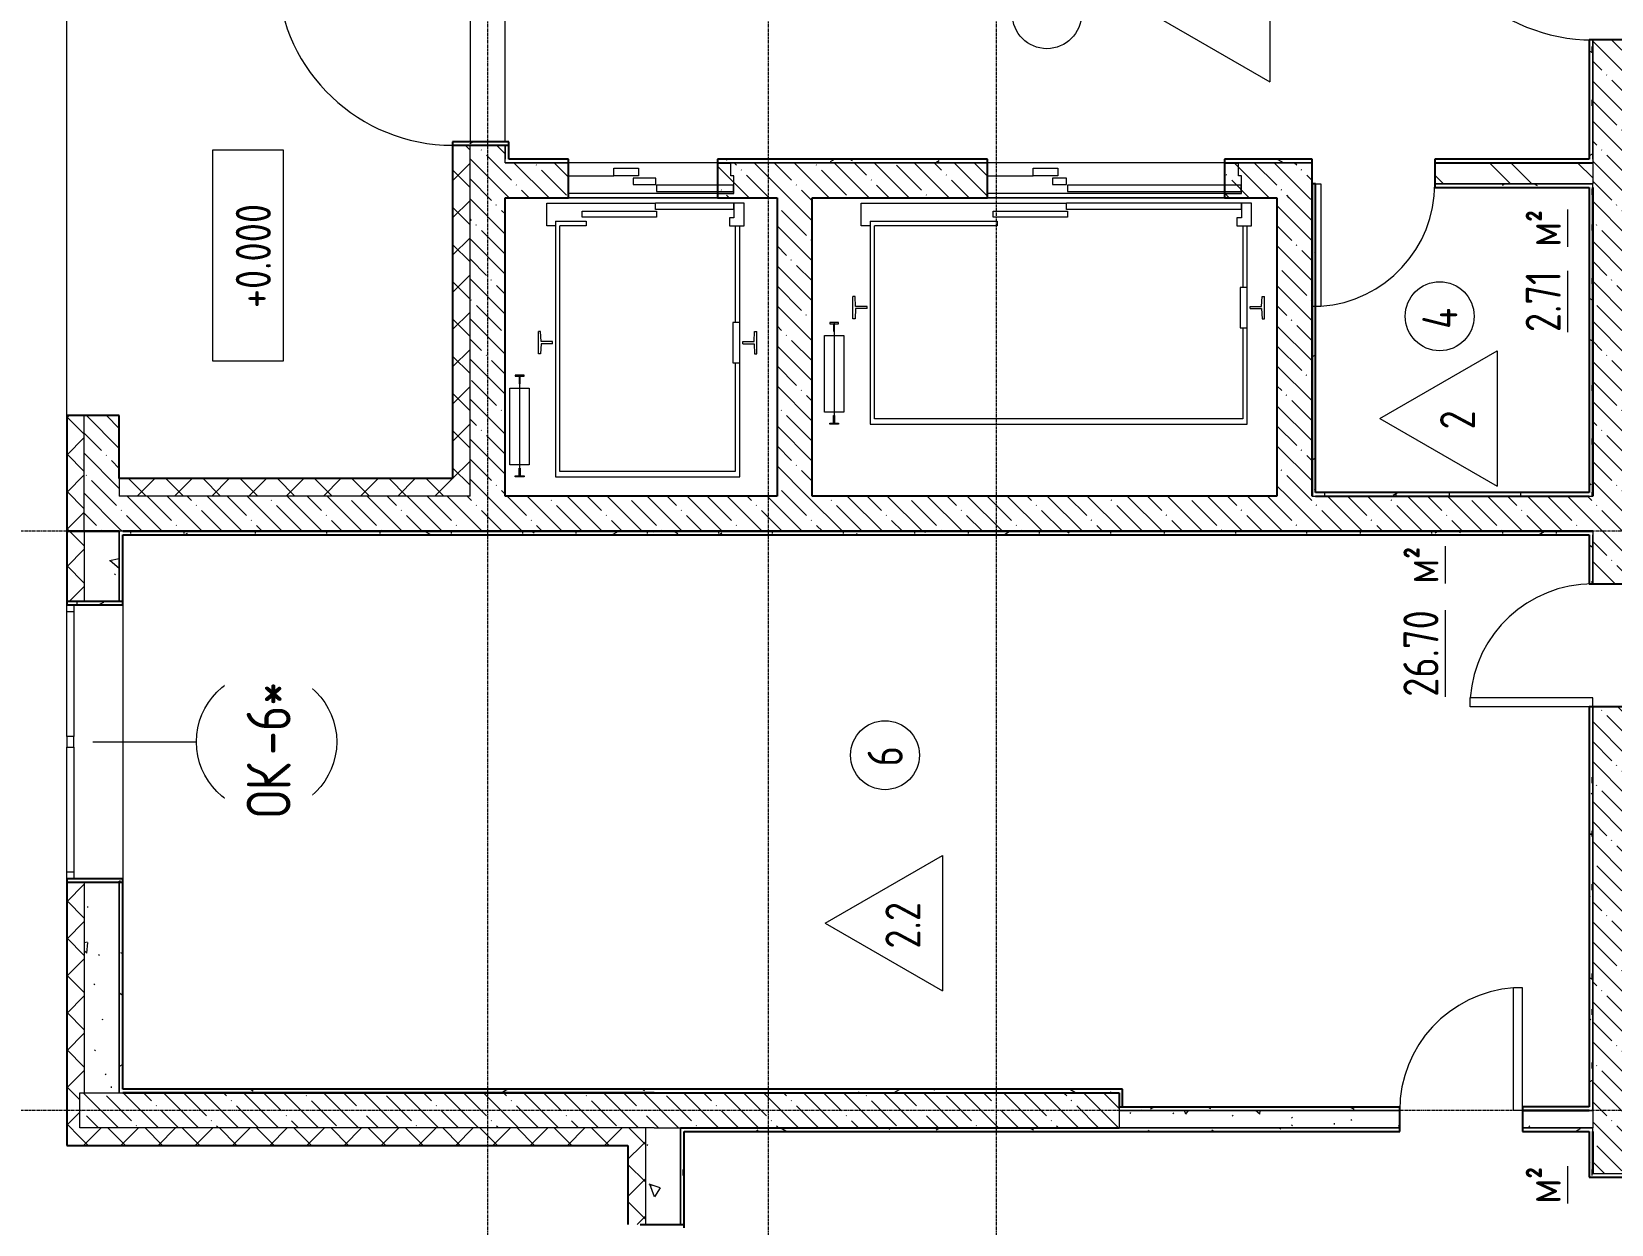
# Model space of a CAD drawing. Header units: millimetres. Extents: x -11854 to 4360091, y -19344 to 4989148.
# Drawn here: x 4962 to 13969, y 46912 to 53710 of the extents above; entities that cross this region are included whole.
import ezdxf

# ---------------------------------------------------------------- set-up
doc = ezdxf.new("R2010")
doc.units = ezdxf.units.MM
doc.linetypes.add('Линия сетки', pattern=[22.225, 12.7, -3.175, 3.175, -3.175])
for name, color, linetype, lineweight in [('A-AREA-IDEN', 254, 'Continuous', 9), ('A-DOOR', 254, 'Continuous', 9), ('A-FLOR', 254, 'Continuous', 9), ('A-GLAZ', 254, 'Continuous', 9), ('A-GLAZ-IDEN', 254, 'Continuous', 9), ('A-WALL', 254, 'Continuous', 9), ('G-ANNO-DIMS', 254, 'Continuous', 9), ('Q-SPCQ', 254, 'Continuous', 9), ('S-GRID', 254, 'Continuous', 9)]:
    doc.layers.add(name, color=color, linetype=linetype, lineweight=lineweight)
doc.styles.add('ISOCPEUR', font='isocpeur.ttf', dxfattribs={"width": 0.8, "height": 200})
doc.styles.add('ISOCPEUR_1', font='isocpeur.ttf', dxfattribs={"width": 0.8, "height": 250})
doc.styles.add('ISOCPEUR_B', font='', dxfattribs={"width": 0.8, "height": 200})
doc.styles.add('ISOCPEUR_B_1', font='', dxfattribs={"width": 0.8, "height": 200})
doc.styles.get('ISOCPEUR_B').set_extended_font_data('ISOCPEUR', bold=True)
doc.styles.get('ISOCPEUR_B_1').set_extended_font_data('ISOCPEUR', bold=True)
pattern_1 = [(135, (23408.74, 513535.32), (-114.04925, -114.04925), []), (135, (23408.74, 513649.37), (-114.04925, -114.04925), [201.612, -40.322, 3.353, -36.97])]
pattern_2 = [(140, (23408.74, 513535.3), (63.7558, 728.7365), [76.2, -838.2]), (85, (23408.74, 513535.3), (-764.2276, -140.9716), [60.96, -670.56]), (190.451, (23414.05, 513596.05), (-700.4668, 587.77), [64.76, -712.36]), (136.184, (23205.5, 513535.3), (168.171, 1084.3162), [114.3, -1257.3]), (186.636, (23219.6, 513625.7), (-989.7098, 949.61), [97.14, -1068.54]), (81.184, (23205.5, 513535.3), (-989.7012, 949.6206), [91.44, -1005.84]), (111, (23256.34, 513636.9), (409.0606, 606.4579), [76.2, -838.2]), (56, (23256.34, 513636.9), (-736.7529, 247.2083), [60.96, -670.56]), (161.451, (23290.4, 513687.46), (-327.6855, 853.6683), [64.76, -712.36]), (127.5, (23408.74, 513535.32), (-338.22012, 12.3547), [6.706, -655.726, 6.706, -674.014, -673.1]), (127.5, (23408.74, 513535.32), (-338.22012, 12.3547), [-1343.152, 6.706, -666.394]), (97.5, (23408.74, 513535.32), (-400.72213, 267.27887), [6.706, -381.406, 6.706, -640.486, -256.54]), (97.5, (23408.74, 513535.32), (-400.72213, 267.27887), [-1035.304, 6.706, -249.834]), (57.5, (23408.74, 513308.76), (22.91534, 542.36333), [6.706, -247.294, 6.706, -1837.334]), (57.5, (23408.74, 513308.76), (22.91534, 542.36333), [-260.706, -785.774, 6.706, -1044.854]), (47.5, (23408.74, 513207.16), (-101.7071, 592.51696), [6.706, -323.494, 6.706, -1266.342]), (47.5, (23408.74, 513207.16), (-101.7071, 592.51696), [-336.906, -519.582, 6.706, -740.054])]
pattern_3 = [(135, (23408.74, 513535.32), (-106.066017, -106.066017), []), (225, (23408.74, 513535.32), (106.066017, -106.066017), [])]
pattern_4 = [(90, (23408.74, 513535.32), (-101.6, 406.4), [33.528, -271.272, 33.528, -271.272, -1625.6]), (90, (23408.74, 513535.32), (-101.6, 406.4), [-609.6, 33.528, -576.072, 33.528, -271.272, -711.2]), (90, (23408.74, 513535.32), (-101.6, 406.4), [-1524, 33.528, -169.672, 33.528, -474.472]), (210, (23357.94, 513687.72), (-301.152724, -291.18818), [33.528, -271.272, 33.528, -1896.872]), (210, (23357.94, 513687.72), (-301.152724, -291.18818), [-338.328, -271.272, 33.528, -576.072, -1016]), (210, (23357.94, 513687.72), (-301.152724, -291.18818), [-1219.2, 33.528, -271.272, 33.528, -677.672]), (210, (23357.94, 513687.72), (-301.152724, -291.18818), [-1557.528, -169.672, 33.528, -474.472]), (330, (23154.74, 513738.52), (402.752724, -115.21182), [33.528, -271.272, 33.528, -1896.872]), (330, (23154.74, 513738.52), (402.752724, -115.21182), [-338.328, -271.272, 33.528, -576.072, -1016]), (330, (23154.74, 513738.52), (402.752724, -115.21182), [-1219.2, 33.528, -271.272, 33.528, -677.672]), (330, (23154.74, 513738.52), (402.752724, -115.21182), [-1557.528, -169.672, 33.528, -474.472])]

# ---------------------------------------------------------------- blocks, each defined once
blk = doc.blocks.new('Окно 1800х800 - ОК 1600Х1800_ОК-3_1 _ВНУТРЕННИЕ ОКНА_ EI 32-7437784-1Д')
at = {"layer": 'A-GLAZ', "lineweight": 18}
for p, q in [((-655, -110), (-615, -110)), ((-615, -150), (-655, -150)), ((-615, -110), (-615, -150)), ((865, -110), (905, -110)), ((865, -150), (865, -110)), ((905, -150), (865, -150))]:
    blk.add_line(p, q, dxfattribs=at)
at = {"layer": 'A-GLAZ'}
for p, q in [((-615, -110), (-615, -150)), ((-615, -110), (95, -110)), ((95, -150), (-615, -150)), ((155, -110), (95, -110)), ((95, -110), (95, -150)), ((95, -150), (155, -150)), ((155, -110), (865, -110)), ((155, -150), (155, -110)), ((865, -150), (155, -150)), ((865, -150), (865, -110))]:
    blk.add_line(p, q, dxfattribs=at)
blk = doc.blocks.new('Дверь балконная - Дверной блок наружный металлический остекленный 21х10 Л-6839869-1Д')
at = {"layer": 'A-DOOR', "lineweight": 18}
for p, q in [((449, 150), (449, 1148.7)), ((500, 1148.7), (449, 1148.7)), ((500, 150), (500, 1148.7)), ((500, 150), (449, 150))]:
    blk.add_line(p, q, dxfattribs=at)
at = {"layer": 'A-DOOR'}
blk.add_arc((500, 150), 1000, 92.92335, 180, dxfattribs=at)
blk = doc.blocks.new('Одиночные-Щитовые - Дверной блок внутренний глухой ДГ 21х7 Л-4429153-1Д')
at = {"layer": 'A-DOOR', "lineweight": 18}
for p, q in [((299, 60), (299, 758.1)), ((350, 758.1), (299, 758.1)), ((350, 60), (350, 758.1)), ((350, 60), (299, 60))]:
    blk.add_line(p, q, dxfattribs=at)
at = {"layer": 'A-DOOR'}
blk.add_arc((350, 60), 700, 94.17811, 180, dxfattribs=at)
blk = doc.blocks.new('Одиночные-Щитовые - Дверной блок внутренний глухой ДГ 21х7-6812618-1Д')
at = {"layer": 'A-DOOR', "lineweight": 18}
for p, q in [((299, -100), (299, -798.1)), ((350, -100), (299, -100)), ((350, -100), (350, -798.1)), ((350, -798.1), (299, -798.1))]:
    blk.add_line(p, q, dxfattribs=at)
at = {"layer": 'A-DOOR'}
blk.add_arc((350, -100), 700, 180, 265.82189, dxfattribs=at)
blk = doc.blocks.new('Одиночные-Щитовые - Дверной блок внутренний глухой ДГ 21х7 Л-4429160-1Д')
at = {"layer": 'A-DOOR', "lineweight": 18}
for p, q in [((299, 50), (299, 748.1)), ((350, 748.1), (299, 748.1)), ((350, 50), (350, 748.1)), ((350, 50), (299, 50))]:
    blk.add_line(p, q, dxfattribs=at)
at = {"layer": 'A-DOOR'}
blk.add_arc((350, 50), 700, 94.17811, 180, dxfattribs=at)
blk = doc.blocks.new('Лифт пассажирский - проем 850 - 850 x 2100 мм ст-3913854-1Д')
at = {"layer": 'Q-SPCQ'}
for p, q in [((-400, 1690), (-400, 260)), ((650, 1690), (-400, 1690)), ((-375, 1660), (625, 1660)), ((-375, 1040), (-375, 1660)), ((625, 1660), (625, 260)), ((650, 232.2), (650, 1690)), ((829.7, 1684.5), (829.7, 1690.5)), ((829.7, 1690.5), (879.7, 1690.5)), ((851.7, 1684.5), (829.7, 1684.5)), ((851.7, 1641), (851.7, 1684.5)), ((857.7, 1641), (851.7, 1641)), ((854.7, 1111), (854.7, 1690.5)), ((857.7, 1684.5), (857.7, 1641)), ((879.7, 1684.5), (857.7, 1684.5)), ((879.7, 1690.5), (879.7, 1684.5)), ((799.7, 1621), (909.7, 1621)), ((799.7, 1184.8), (799.7, 1621)), ((909.7, 1621), (909.7, 1184.8)), ((909.7, 1184.8), (799.7, 1184.8)), ((829.7, 1117), (829.7, 1111)), ((851.7, 1117), (829.7, 1117)), ((829.7, 1111), (879.7, 1111)), ((851.7, 1160.5), (851.7, 1117)), ((857.7, 1160.5), (851.7, 1160.5)), ((857.7, 1117), (857.7, 1160.5)), ((879.7, 1117), (857.7, 1117)), ((879.7, 1111), (879.7, 1117)), ((-360.2, 1040), (-400, 1040)), ((-360.2, 810), (-360.2, 1040)), ((-498, 988.5), (-498, 861.5)), ((-485, 988.5), (-498, 988.5)), ((-482.1, 931.2), (-485, 988.5)), ((-482, 918.7), (-485, 861.5)), ((-417, 931.2), (-482.1, 931.2)), ((-417, 918.7), (-482, 918.7)), ((-417, 931.2), (-417, 918.7)), ((667, 931.2), (667, 918.7)), ((667, 931.2), (732.1, 931.2)), ((667, 918.7), (732, 918.7)), ((732, 918.7), (735, 861.5)), ((732.1, 931.2), (735, 988.5)), ((735, 988.5), (748, 988.5)), ((748, 988.5), (748, 861.5)), ((-485, 861.5), (-498, 861.5)), ((735, 861.5), (748, 861.5)), ((-400, 810), (-360.2, 810)), ((-375, 260), (-375, 810)), ((-425, 260), (-425, 130)), ((-342, 260), (-425, 260)), ((-367, 214), (-342, 214)), ((-367, 130), (-367, 214)), ((-342, 214), (-342, 260)), ((74, 210.9), (498, 210.9)), ((74, 174.9), (74, 210.9)), ((475, 260), (625, 260)), ((475, 232.2), (475, 260)), ((650, 232.2), (475, 232.2)), ((498, 210.9), (498, 174.9)), ((650, 260), (700, 260)), ((700, 260), (700, 130)), ((-425, 130), (-367, 130)), ((-365, 130), (-365, 166)), ((-365, 166), (80, 166)), ((-365, 130), (80, 130)), ((-272.9, 100), (577.1, 100)), ((498, 174.9), (74, 174.9)), ((80, 166), (80, 130)), ((700, 130), (80, 130)), ((-367, 74.6), (577.1, 74.6)), ((-272.9, 74.6), (-367, 74.6)), ((-367, 74.6), (-367, -25.4)), ((-365, 64.5), (-365, 28.5)), ((75, 64.5), (-365, 64.5)), ((-365, 28.5), (75, 28.5)), ((-272.9, -95.4), (-272.9, 74.6)), ((75, 28.5), (75, 64.5)), ((79, 23), (79, -13)), ((207.1, 23), (79, 23)), ((207.1, -13), (207.1, 23)), ((577.1, 74.6), (577.1, -25.4)), ((-367, -25.4), (-350, -25.4)), ((-350, -25.4), (-350, -95.4)), ((79, -13), (207.1, -13)), ((177.1, -25.4), (317.1, -25.4)), ((177.1, -69.5), (177.1, -25.4)), ((317.1, -69.5), (177.1, -69.5)), ((317.1, -25.4), (317.1, -69.5)), ((577.1, -25.4), (317.1, -25.4)), ((-350, -95.4), (-272.9, -95.4))]:
    blk.add_line(p, q, dxfattribs=at)
blk = doc.blocks.new('Электрический подъемник- стеновой - 1350х2100 ст-3918553-1Д')
at = {"layer": 'Q-SPCQ'}
for p, q in [((-950, 1390), (-950, 260)), ((1200, 1390), (-950, 1390)), ((-925, 1360), (1175, 1360)), ((-925, 840), (-925, 1360)), ((1175, 1360), (1175, 260)), ((1200, 232.2), (1200, 1390)), ((1379.7, 1384.5), (1379.7, 1390.5)), ((1379.7, 1390.5), (1429.7, 1390.5)), ((1401.7, 1384.5), (1379.7, 1384.5)), ((1401.7, 1341), (1401.7, 1384.5)), ((1404.7, 811), (1404.7, 1390.5)), ((1407.7, 1384.5), (1407.7, 1341)), ((1429.7, 1384.5), (1407.7, 1384.5)), ((1429.7, 1390.5), (1429.7, 1384.5)), ((1349.7, 1321), (1459.7, 1321)), ((1349.7, 884.8), (1349.7, 1321)), ((1407.7, 1341), (1401.7, 1341)), ((1459.7, 1321), (1459.7, 884.8)), ((-910.2, 840), (-950, 840)), ((-910.2, 610), (-910.2, 840)), ((1459.7, 884.8), (1349.7, 884.8)), ((1379.7, 817), (1379.7, 811)), ((1401.7, 817), (1379.7, 817)), ((1379.7, 811), (1429.7, 811)), ((1401.7, 860.5), (1401.7, 817)), ((1407.7, 860.5), (1401.7, 860.5)), ((1407.7, 817), (1407.7, 860.5)), ((1429.7, 817), (1407.7, 817)), ((1429.7, 811), (1429.7, 817)), ((-1048, 788.5), (-1048, 661.5)), ((-1035, 788.5), (-1048, 788.5)), ((-1032.1, 731.2), (-1035, 788.5)), ((-967, 731.2), (-1032.1, 731.2)), ((-967, 731.2), (-967, 718.7)), ((1217, 731.2), (1217, 718.7)), ((1217, 731.2), (1282.1, 731.2)), ((1282.1, 731.2), (1285, 788.5)), ((1285, 788.5), (1298, 788.5)), ((1298, 788.5), (1298, 661.5)), ((-1035, 661.5), (-1048, 661.5)), ((-1032, 718.7), (-1035, 661.5)), ((-967, 718.7), (-1032, 718.7)), ((1217, 718.7), (1282, 718.7)), ((1282, 718.7), (1285, 661.5)), ((1285, 661.5), (1298, 661.5)), ((-950, 610), (-910.2, 610)), ((-925, 260), (-925, 610)), ((-975, 260), (-975, 130)), ((-892, 260), (-975, 260)), ((-917, 214), (-892, 214)), ((-917, 130), (-917, 214)), ((-892, 214), (-892, 260)), ((74, 210.9), (498, 210.9)), ((74, 174.9), (74, 210.9)), ((475, 260), (1175, 260)), ((475, 232.2), (475, 260)), ((1200, 232.2), (475, 232.2)), ((498, 210.9), (498, 174.9)), ((1200, 260), (1250, 260)), ((1250, 260), (1250, 130)), ((-975, 130), (-917, 130)), ((-915, 130), (-915, 166)), ((-915, 166), (80, 166)), ((-915, 130), (80, 130)), ((-820, 100), (530, 100)), ((498, 174.9), (74, 174.9)), ((80, 166), (80, 130)), ((1250, 130), (80, 130)), ((-917, 74.6), (530, 74.6)), ((-820, 74.6), (-917, 74.6)), ((-917, 74.6), (-917, -25.4)), ((-915, 64.5), (-915, 28.5)), ((75, 64.5), (-915, 64.5)), ((-915, 28.5), (75, 28.5)), ((-820, -95.4), (-820, 74.6)), ((75, 28.5), (75, 64.5)), ((79, 23), (79, -13)), ((160, 23), (79, 23)), ((160, -13), (160, 23)), ((530, 74.6), (530, -25.4)), ((-917, -25.4), (-900, -25.4)), ((-900, -25.4), (-900, -95.4)), ((79, -13), (160, -13)), ((130, -25.4), (270, -25.4)), ((130, -69.5), (130, -25.4)), ((270, -69.5), (130, -69.5)), ((270, -25.4), (270, -69.5)), ((530, -25.4), (270, -25.4)), ((-900, -95.4), (-820, -95.4))]:
    blk.add_line(p, q, dxfattribs=at)
blk = doc.blocks.new('Одиночные-Щитовые - Дверной блок металлический глухой ДМГ 21х10 Л-6781128-1Д')
at = {"layer": 'A-DOOR', "lineweight": 18}
for p, q in [((449, 100), (449, 1098.7)), ((500, 1098.7), (449, 1098.7)), ((500, 100), (500, 1098.7)), ((500, 100), (449, 100))]:
    blk.add_line(p, q, dxfattribs=at)
at = {"layer": 'A-DOOR'}
blk.add_arc((500, 100), 1000, 92.92335, 180, dxfattribs=at)
blk = doc.blocks.new('АР-Марка-Помещения-Этаж_Секция_Номер - Номер-1294543-1Д')
at = {"layer": 'A-AREA-IDEN'}
blk.add_circle((0, 1.219), 1.965, dxfattribs=at)
blk = doc.blocks.new('Высотные отметки - Высотная отметка - Рамка-81980-1Д')
at = {"layer": 'G-ANNO-DIMS'}
for p, q in [((6.031, 4.034), (-5.983, 4.034)), ((-5.983, 4.034), (-5.983, 0)), ((6.031, 0), (6.031, 4.034)), ((-5.983, 0), (6.031, 0))]:
    blk.add_line(p, q, dxfattribs=at)
blk = doc.blocks.new('МАРКА ПОМЕЩЕНИЯ - ПОЛЫ - ОТДЕЛКА ПОЛА-6347798-1Д')
at = {"layer": 'A-AREA-IDEN'}
for p, q in [((0, 4.233), (-3.855, -2.444)), ((0, 4.233), (3.855, -2.444)), ((3.855, -2.444), (-3.855, -2.444))]:
    blk.add_line(p, q, dxfattribs=at)
blk = doc.blocks.new('Марка окна - Марка окна-2857-1Д')
at = {"layer": 'A-GLAZ-IDEN'}
blk.add_circle((0, 0), 4.001, dxfattribs=at)

msp = doc.modelspace()

# ---------------------------------------------------------------- hatches: boundary and pattern name
at = {"layer": 'A-WALL'}
h = msp.add_hatch(dxfattribs=at)
h.set_pattern_fill('FP_3', color=8, angle=90, style=0, pattern_type=2)
h.set_pattern_definition(pattern_1)
h.paths.add_polyline_path([(7662, 54862.4), (7662, 55062.4), (7462, 55062.4), (7462, 54062.4), (7662, 54062.4), (7662, 54662.2)])
h.paths.add_polyline_path([(7662, 53062.4), (7462, 53062.4), (7462, 51062.4), (7662, 51062.4), (7662, 52982.4)])
h = msp.add_hatch(dxfattribs=at)
h.set_pattern_fill('FP_1', color=8, angle=90, style=0, pattern_type=2)
h.set_pattern_definition(pattern_3)
h.paths.add_polyline_path([(7462, 54862.4), (7362, 54862.4), (7362, 54062.4), (7462, 54062.4)])
h.paths.add_polyline_path([(7462, 53062.4), (7362, 53062.4), (7362, 51062.4), (7462, 51062.4), (7462, 51751.8)])
h = msp.add_hatch(dxfattribs=at)
h.set_pattern_fill('FP_3', color=8, angle=90, style=0, pattern_type=2)
h.set_pattern_definition(pattern_1)
h.paths.add_polyline_path([(14062, 54862.4), (13862, 54862.4), (13862, 54662.4), (14062, 54662.4), (14062, 54843.4)])
h.paths.add_polyline_path([(14062, 53662.4), (13862, 53662.4), (13862, 50562.4), (14062, 50562.4), (14062, 53202.4)])
h.paths.add_polyline_path([(14062, 49862.4), (13862, 49862.4), (13862, 47202.4), (14062, 47202.4), (14062, 49662.4)])
h = msp.add_hatch(dxfattribs=at)
h.set_pattern_fill('FP_5', color=8, angle=90, style=0, pattern_type=2)
h.set_pattern_definition(pattern_4)
h.paths.add_polyline_path([(13862, 53662.4), (13842, 53662.4), (13842, 52982.4), (13862, 52982.4)])
h.paths.add_polyline_path([(13862, 54842.4), (13842, 54842.4), (13842, 54662.4), (13862, 54662.4)])
h = msp.add_hatch(dxfattribs=at)
h.set_pattern_fill('FP_5', color=8, angle=90, style=0, pattern_type=2)
h.set_pattern_definition(pattern_4)
h.paths.add_polyline_path([(7682, 54062.4), (7682, 54587.2), (7662, 54587.2), (7662, 54062.4)])
h.paths.add_polyline_path([(7682, 52982.4), (7682, 53062.4), (7662, 53062.4), (7662, 52982.4)])
h = msp.add_hatch(dxfattribs=at)
h.set_pattern_fill('FP_5', color=8, angle=90, style=0, pattern_type=2)
h.set_pattern_definition(pattern_4)
h.paths.add_polyline_path([(7682, 53082.4), (7362, 53082.4), (7362, 53062.4), (7682, 53062.4)])
h = msp.add_hatch(dxfattribs=at)
h.set_pattern_fill('FP_5', color=8, angle=90, style=0, pattern_type=2)
h.set_pattern_definition(pattern_4)
h.paths.add_polyline_path([(13862, 52982.4), (12962, 52982.4), (12962, 52962.4), (13862, 52962.4)])
h.paths.add_polyline_path([(12262, 52962.4), (12262, 52982.4), (11762, 52982.4), (11762, 52962.4), (12131.1, 52962.4)])
h.paths.add_polyline_path([(10412, 52982.4), (8872, 52982.4), (8872, 52962.4), (10412, 52962.4)])
h.paths.add_polyline_path([(8022, 52982.4), (7662, 52982.4), (7662, 52962.4), (8022, 52962.4)])
h = msp.add_hatch(dxfattribs=at)
h.set_pattern_fill('FP_3', color=8, angle=90, style=0, pattern_type=2)
h.set_pattern_definition(pattern_1)
h.paths.add_polyline_path([(12262, 52962.4), (11762, 52962.4), (11762, 52762.4), (12262, 52762.4)])
h.paths.add_polyline_path([(10412, 52962.4), (8872, 52962.4), (8872, 52762.4), (10412, 52762.4)])
h.paths.add_polyline_path([(8022, 52962.4), (7662, 52962.4), (7662, 52762.4), (8022, 52762.4)])
h = msp.add_hatch(dxfattribs=at)
h.set_pattern_fill('FP_4', color=8, angle=90, style=0, pattern_type=2)
h.set_pattern_definition([(135, (23408.74, 513535.32), (-251.44717, -251.44717), []), (135, (23027.74, 513535.32), (-251.44717, -251.44717), [])])
h.paths.add_polyline_path([(13862, 52842.4), (13862, 52962.4), (12962, 52962.4), (12962, 52842.4), (13855.2, 52842.4)])
h = msp.add_hatch(dxfattribs=at)
h.set_pattern_fill('FP_5', color=8, angle=90, style=0, pattern_type=2)
h.set_pattern_definition(pattern_4)
h.paths.add_polyline_path([(12282, 51062.4), (12282, 52842.4), (12262, 52842.4), (12262, 51062.4)])
h = msp.add_hatch(dxfattribs=at)
h.set_pattern_fill('FP_5', color=8, angle=90, style=0, pattern_type=2)
h.set_pattern_definition(pattern_4)
h.paths.add_polyline_path([(13862, 52822.4), (13862, 52842.4), (12962, 52842.4), (12962, 52822.4), (13855.2, 52822.4)])
h = msp.add_hatch(dxfattribs=at)
h.set_pattern_fill('FP_5', color=8, angle=90, style=0, pattern_type=2)
h.set_pattern_definition(pattern_4)
h.paths.add_polyline_path([(13862, 51062.4), (13862, 52822.4), (13842, 52822.4), (13842, 51062.4), (13855.2, 51062.4)])
h = msp.add_hatch(dxfattribs=at)
h.set_pattern_fill('FP_3', color=8, angle=90, style=0, pattern_type=2)
h.set_pattern_definition(pattern_1)
h.paths.add_polyline_path([(9412, 52762.4), (9212, 52762.4), (9212, 51062.4), (9412, 51062.4)])
h = msp.add_hatch(dxfattribs=at)
h.set_pattern_fill('FP_3', color=8, angle=90, style=0, pattern_type=2)
h.set_pattern_definition(pattern_1)
h.paths.add_polyline_path([(12262, 52762.4), (12062, 52762.4), (12062, 51062.4), (12262, 51062.4), (12262, 51751.8)])
h = msp.add_hatch(dxfattribs=at)
h.set_pattern_fill('FP_1', color=8, angle=90, style=0, pattern_type=2)
h.set_pattern_definition(pattern_3)
h.paths.add_polyline_path([(5262, 51522.4), (5162, 51522.4), (5162, 50862.4), (5262, 50862.4)])
h = msp.add_hatch(dxfattribs=at)
h.set_pattern_fill('FP_3', color=8, angle=90, style=0, pattern_type=2)
h.set_pattern_definition(pattern_1)
h.paths.add_polyline_path([(5462, 51062.4), (5462, 51522.4), (5262, 51522.4), (5262, 50862.4), (5462, 50862.4)])
h = msp.add_hatch(dxfattribs=at)
h.set_pattern_fill('FP_1', color=8, angle=90, style=0, pattern_type=2)
h.set_pattern_definition(pattern_3)
h.paths.add_polyline_path([(7362, 51162.4), (5462, 51162.4), (5462, 51062.4), (7362, 51062.4)])
h = msp.add_hatch(dxfattribs=at)
h.set_pattern_fill('FP_5', color=8, angle=90, style=0, pattern_type=2)
h.set_pattern_definition(pattern_4)
h.paths.add_polyline_path([(13842, 51082.4), (12282, 51082.4), (12282, 51062.4), (13842, 51062.4)])
h = msp.add_hatch(dxfattribs=at)
h.set_pattern_fill('FP_3', color=8, angle=90, style=0, pattern_type=2)
h.set_pattern_definition(pattern_1)
h.paths.add_polyline_path([(7462, 51062.4), (5462, 51062.4), (5462, 50862.4), (7462, 50862.4)])
h = msp.add_hatch(dxfattribs=at)
h.set_pattern_fill('FP_3', color=8, angle=90, style=0, pattern_type=2)
h.set_pattern_definition(pattern_1)
h.paths.add_polyline_path([(13862, 51062.4), (7462, 51062.4), (7462, 50862.4), (13862, 50862.4)])
h = msp.add_hatch(dxfattribs=at)
h.set_pattern_fill('FP_1', color=8, angle=90, style=0, pattern_type=2)
h.set_pattern_definition(pattern_3)
h.paths.add_polyline_path([(5262, 50862.4), (5162, 50862.4), (5162, 50462.4), (5262, 50462.4)])
h.paths.add_polyline_path([(5262, 48862.4), (5162, 48862.4), (5162, 47362.4), (5237, 47362.4), (5237, 47662.4), (5262, 47662.4)])
h = msp.add_hatch(dxfattribs=at)
h.set_pattern_fill('FP_2', color=8, angle=90, style=0, pattern_type=2)
h.set_pattern_definition(pattern_2)
h.paths.add_polyline_path([(5462, 50862.4), (5262, 50862.4), (5262, 50462.4), (5462, 50462.4)])
h.paths.add_polyline_path([(5462, 48862.4), (5262, 48862.4), (5262, 47662.4), (5462, 47662.4)])
h = msp.add_hatch(dxfattribs=at)
h.set_pattern_fill('FP_5', color=8, angle=90, style=0, pattern_type=2)
h.set_pattern_definition(pattern_4)
h.paths.add_polyline_path([(5482, 47662.4), (5482, 48862.4), (5462, 48862.4), (5462, 47662.4)])
h.paths.add_polyline_path([(5482, 50462.4), (5482, 50862.4), (5462, 50862.4), (5462, 50462.4)])
h = msp.add_hatch(dxfattribs=at)
h.set_pattern_fill('FP_5', color=8, angle=90, style=0, pattern_type=2)
h.set_pattern_definition(pattern_4)
h.paths.add_polyline_path([(13862, 50862.4), (5482, 50862.4), (5482, 50842.4), (13862, 50842.4)])
h = msp.add_hatch(dxfattribs=at)
h.set_pattern_fill('FP_5', color=8, angle=90, style=0, pattern_type=2)
h.set_pattern_definition(pattern_4)
h.paths.add_polyline_path([(13862, 50562.4), (13862, 50842.4), (13842, 50842.4), (13842, 50562.4), (13855.2, 50562.4)])
h.paths.add_polyline_path([(13862, 49862.4), (13842, 49862.4), (13842, 47562.4), (13862, 47562.4), (13862, 49640.5)])
h = msp.add_hatch(dxfattribs=at)
h.set_pattern_fill('FP_5', color=8, angle=90, style=0, pattern_type=2)
h.set_pattern_definition(pattern_4)
h.paths.add_polyline_path([(5482, 50442.4), (5482, 50462.4), (5162, 50462.4), (5162, 50442.4), (5235, 50442.4)])
h = msp.add_hatch(dxfattribs=at)
h.set_pattern_fill('FP_5', color=8, angle=90, style=0, pattern_type=2)
h.set_pattern_definition(pattern_4)
h.paths.add_polyline_path([(5482, 48882.4), (5162, 48882.4), (5162, 48862.4), (5482, 48862.4)])
h = msp.add_hatch(dxfattribs=at)
h.set_pattern_fill('FP_3', color=8, angle=90, style=0, pattern_type=2)
h.set_pattern_definition(pattern_1)
h.paths.add_polyline_path([(8512, 47662.4), (5237, 47662.4), (5237, 47462.4), (8512, 47462.4), (8512, 47529.2)])
h = msp.add_hatch(dxfattribs=at)
h.set_pattern_fill('FP_5', color=8, angle=90, style=0, pattern_type=2)
h.set_pattern_definition(pattern_4)
h.paths.add_polyline_path([(11162, 47662.4), (11162, 47682.4), (5482, 47682.4), (5482, 47662.4), (8683.1, 47662.4)])
h = msp.add_hatch(dxfattribs=at)
h.set_pattern_fill('FP_3', color=8, angle=90, style=0, pattern_type=2)
h.set_pattern_definition(pattern_1)
h.paths.add_polyline_path([(11162, 47582.4), (11162, 47662.4), (8512, 47662.4), (8512, 47462.4), (11162, 47462.4), (11162, 47562.4)])
h = msp.add_hatch(dxfattribs=at)
h.set_pattern_fill('FP_5', color=8, angle=90, style=0, pattern_type=2)
h.set_pattern_definition(pattern_4)
h.paths.add_polyline_path([(13842, 47562.4), (13842, 47582.4), (13461.8, 47582.4), (13461.8, 47562.4)])
h.paths.add_polyline_path([(12761.8, 47582.4), (11162, 47582.4), (11162, 47562.4), (12761.8, 47562.4)])
h = msp.add_hatch(dxfattribs=at)
h.set_pattern_fill('FP_2', color=8, angle=90, style=0, pattern_type=2)
h.set_pattern_definition(pattern_2)
h.paths.add_polyline_path([(13862, 47562.4), (13461.8, 47562.4), (13461.8, 47462.4), (13862, 47462.4), (13862, 47529.2)])
h.paths.add_polyline_path([(12761.8, 47562.4), (11162, 47562.4), (11162, 47462.4), (12761.8, 47462.4), (12761.8, 47529.2)])
h = msp.add_hatch(dxfattribs=at)
h.set_pattern_fill('FP_1', color=8, angle=90, style=0, pattern_type=2)
h.set_pattern_definition(pattern_3)
h.paths.add_polyline_path([(8462, 47462.4), (5237, 47462.4), (5237, 47362.4), (8462, 47362.4)])
h = msp.add_hatch(dxfattribs=at)
h.set_pattern_fill('FP_2', color=8, angle=90, style=0, pattern_type=2)
h.set_pattern_definition(pattern_2)
h.paths.add_polyline_path([(8662, 43162.4), (8662, 44812.4), (8462, 44812.4), (8462, 43162.4)])
h.paths.add_polyline_path([(8662, 47462.4), (8462, 47462.4), (8462, 46912.4), (8662, 46912.4)])
h = msp.add_hatch(dxfattribs=at)
h.set_pattern_fill('FP_5', color=8, angle=90, style=0, pattern_type=2)
h.set_pattern_definition(pattern_4)
h.paths.add_polyline_path([(8682, 47462.4), (8662, 47462.4), (8662, 46912.4), (8682, 46912.4), (8682, 47442.4)])
h.paths.add_polyline_path([(8682, 43362.4), (8682, 44812.4), (8662, 44812.4), (8662, 43362.4)])
h = msp.add_hatch(dxfattribs=at)
h.set_pattern_fill('FP_5', color=8, angle=90, style=0, pattern_type=2)
h.set_pattern_definition(pattern_4)
h.paths.add_polyline_path([(13862, 47462.4), (13461.8, 47462.4), (13461.8, 47442.4), (13862, 47442.4)])
h.paths.add_polyline_path([(12761.8, 47462.4), (8682, 47462.4), (8683.1, 47442.4), (12761.8, 47442.4)])
h = msp.add_hatch(dxfattribs=at)
h.set_pattern_fill('FP_5', color=8, angle=90, style=0, pattern_type=2)
h.set_pattern_definition(pattern_4)
h.paths.add_polyline_path([(13862, 47442.4), (13842, 47442.4), (13842, 47182.4), (13862, 47182.4), (13862, 47202.4)])
h = msp.add_hatch(dxfattribs=at)
h.set_pattern_fill('FP_1', color=8, angle=90, style=0, pattern_type=2)
h.set_pattern_definition(pattern_3)
h.paths.add_polyline_path([(8462, 47362.4), (8362, 47362.4), (8362, 46912.4), (8462, 46912.4)])
h.paths.add_polyline_path([(8462, 43306.6), (8462, 44812.4), (8362, 44812.4), (8362, 43162.4), (8462, 43162.4)])

# ---------------------------------------------------------------- linework, layer by layer
at = {"layer": 'A-FLOR', "color": 8}
for p, q in [((5162, 51522.4), (5162, 54762.4)), ((7462, 54042.4), (7462, 53082.4)), ((7662, 53082.4), (7662, 54042.4)), ((8872, 52962.4), (8022, 52962.4)), ((11762, 52962.4), (10412, 52962.4)), ((8022, 52762.4), (8872, 52762.4)), ((10412, 52762.4), (11762, 52762.4))]:
    msp.add_line(p, q, dxfattribs=at)
at = {"layer": 'A-GLAZ-IDEN', "color": 8}
msp.add_line((5312, 49662.4), (5901.3, 49661.5), dxfattribs=at)
at = {"layer": 'A-WALL', "color": 8, "lineweight": 25}
for p, q in [((13842, 53662.4), (13842, 52982.4)), ((14082, 53662.4), (13842, 53662.4)), ((7682, 53082.4), (7362, 53082.4)), ((7362, 53082.4), (7362, 53062.4)), ((7362, 53062.4), (7362, 51162.4)), ((7362, 53062.4), (7682, 53062.4)), ((7682, 53062.4), (7682, 53082.4)), ((7682, 52982.4), (7682, 53062.4)), ((8022, 52982.4), (7682, 52982.4)), ((8022, 52962.4), (8022, 52982.4)), ((8022, 52762.4), (8022, 52962.4)), ((10412, 52982.4), (8872, 52982.4)), ((8872, 52982.4), (8872, 52962.4)), ((8872, 52962.4), (8872, 52762.4)), ((10412, 52762.4), (10412, 52982.4)), ((11762, 52982.4), (11762, 52762.4)), ((12262, 52982.4), (11762, 52982.4)), ((12262, 51062.4), (12262, 52982.4)), ((13842, 52982.4), (12962, 52982.4)), ((12962, 52982.4), (12962, 52962.4)), ((12962, 52962.4), (12962, 52822.4)), ((12962, 52962.4), (13862, 52962.4)), ((12282, 52842.4), (12262, 52842.4)), ((12262, 52842.4), (12262, 51062.4)), ((12282, 51082.4), (12282, 52842.4)), ((12962, 52822.4), (13842, 52822.4)), ((13842, 52822.4), (13842, 51082.4)), ((13862, 52822.4), (13862, 51062.4)), ((13862, 51062.4), (13862, 52822.4)), ((7662, 52762.4), (8022, 52762.4)), ((7662, 51062.4), (7662, 52762.4)), ((8872, 52762.4), (9212, 52762.4)), ((9212, 52762.4), (9212, 51062.4)), ((9412, 51062.4), (9412, 52762.4)), ((9412, 52762.4), (10412, 52762.4)), ((11762, 52762.4), (12062, 52762.4)), ((12062, 52762.4), (12062, 51062.4)), ((5162, 51522.4), (5162, 50462.4)), ((5462, 51522.4), (5162, 51522.4)), ((5462, 51162.4), (5462, 51522.4)), ((7362, 51162.4), (5462, 51162.4)), ((13842, 51082.4), (12282, 51082.4)), ((9212, 51062.4), (7662, 51062.4)), ((12062, 51062.4), (9412, 51062.4)), ((12282, 51062.4), (13842, 51062.4)), ((5462, 50862.4), (5162, 50862.4)), ((5162, 50862.4), (5462, 50862.4)), ((5482, 50862.4), (13862, 50862.4)), ((13862, 50862.4), (5482, 50862.4)), ((5482, 50442.4), (5482, 50842.4)), ((5482, 50842.4), (13842, 50842.4)), ((13842, 50842.4), (13842, 50562.4)), ((13842, 50562.4), (13862, 50562.4)), ((13862, 50562.4), (14062, 50562.4)), ((5482, 50462.4), (5162, 50462.4)), ((5162, 50462.4), (5162, 50442.4)), ((5162, 50442.4), (5482, 50442.4)), ((13842, 49862.4), (13842, 47582.4)), ((13862, 49862.4), (13842, 49862.4)), ((14062, 49862.4), (13862, 49862.4)), ((5482, 48882.4), (5162, 48882.4)), ((5162, 48882.4), (5162, 48862.4)), ((5162, 48862.4), (5162, 47362.4)), ((5162, 48862.4), (5482, 48862.4)), ((5482, 47682.4), (5482, 48882.4)), ((11182, 47682.4), (5482, 47682.4)), ((8512, 47662.4), (5482, 47662.4)), ((5482, 47662.4), (11162, 47662.4)), ((11162, 47662.4), (11162, 47582.4)), ((11182, 47582.4), (11182, 47682.4)), ((11162, 47582.4), (12761.8, 47582.4)), ((12761.8, 47562.4), (12761.8, 47582.4)), ((12761.8, 47462.4), (12761.8, 47562.4)), ((13842, 47582.4), (13461.8, 47582.4)), ((13461.8, 47582.4), (13461.8, 47562.4)), ((13842, 47562.4), (13461.8, 47562.4)), ((13461.8, 47562.4), (13461.8, 47462.4)), ((13461.8, 47562.4), (13842, 47562.4)), ((8662, 47462.4), (11162, 47462.4)), ((8682, 46892.4), (8682, 47442.4)), ((8682, 47442.4), (12761.8, 47442.4)), ((12761.8, 47442.4), (12761.8, 47462.4)), ((13461.8, 47462.4), (13461.8, 47442.4)), ((13461.8, 47442.4), (13842, 47442.4)), ((13842, 47442.4), (13842, 47182.4)), ((13862, 47442.4), (13862, 47202.4)), ((13862, 47202.4), (13862, 47442.4)), ((5162, 47362.4), (8362, 47362.4)), ((8362, 47362.4), (8362, 46912.4)), ((13842, 47182.4), (14082, 47182.4)), ((8432, 46912.4), (8682, 46912.4))]:
    msp.add_line(p, q, dxfattribs=at)
at = {"layer": 'A-WALL', "color": 8}
for p, q in [((13862, 53662.4), (13862, 52842.4)), ((13862, 52982.4), (13862, 53662.4)), ((7462, 51062.4), (7462, 53062.4)), ((7662, 52962.4), (7662, 53062.4)), ((7662, 53062.4), (7662, 52982.4)), ((8022, 52962.4), (7662, 52962.4)), ((7662, 52962.4), (8022, 52962.4)), ((10412, 52962.4), (8872, 52962.4)), ((8872, 52962.4), (10412, 52962.4)), ((12262, 52962.4), (11762, 52962.4)), ((11762, 52962.4), (12262, 52962.4)), ((12962, 52842.4), (13862, 52842.4)), ((13862, 52842.4), (12962, 52842.4)), ((13862, 52822.4), (13862, 52842.4)), ((5262, 50862.4), (5262, 51522.4)), ((5462, 51162.4), (5462, 51062.4)), ((7462, 51062.4), (5462, 51062.4)), ((12262, 51062.4), (12282, 51062.4)), ((13842, 51062.4), (13862, 51062.4)), ((5262, 50862.4), (5262, 50462.4)), ((5462, 50462.4), (5462, 50862.4)), ((5482, 50862.4), (5462, 50862.4)), ((5462, 50862.4), (5462, 50462.4)), ((13862, 50862.4), (13862, 50562.4)), ((13862, 50562.4), (13862, 50842.4)), ((5482, 50442.4), (5482, 48882.4)), ((13862, 49862.4), (13862, 47462.4)), ((13862, 47562.4), (13862, 49862.4)), ((5262, 48862.4), (5262, 47662.4)), ((5462, 47662.4), (5462, 48862.4)), ((5462, 48862.4), (5462, 47662.4)), ((5237, 47462.4), (5237, 47662.4)), ((5237, 47662.4), (5482, 47662.4)), ((11162, 47582.4), (11162, 47462.4)), ((12761.8, 47562.4), (11162, 47562.4)), ((11162, 47562.4), (11162, 47462.4)), ((11162, 47562.4), (12761.8, 47562.4)), ((13842, 47562.4), (13862, 47562.4)), ((8512, 47462.4), (5237, 47462.4)), ((8462, 47462.4), (8462, 46912.4)), ((8512, 47462.4), (8662, 47462.4)), ((8662, 46912.4), (8662, 47462.4)), ((8662, 47462.4), (8662, 46912.4)), ((11162, 47462.4), (12761.8, 47462.4)), ((12761.8, 47462.4), (11162, 47462.4)), ((13461.8, 47462.4), (13862, 47462.4)), ((13862, 47462.4), (13461.8, 47462.4)), ((13862, 47442.4), (13862, 47462.4)), ((13862, 47202.4), (14062, 47202.4))]:
    msp.add_line(p, q, dxfattribs=at)
at = {"layer": 'S-GRID', "color": 8, "linetype": 'Линия сетки'}
for p, q in [((7562, 75548.5), (7562, 42182.4)), ((9162, 75548.5), (9162, 42182.4)), ((10462, 75548.5), (10462, 42182.4)), ((24894.1, 50862.4), (-496.2, 50862.4)), ((24894.1, 47562.4), (-496.2, 47562.4))]:
    msp.add_line(p, q, dxfattribs=at)

# ---------------------------------------------------------------- block references
at = {"layer": 'A-AREA-IDEN', "color": 8, "xscale": 99.99999999999991, "yscale": 99.99999999999991, "zscale": 99.99999999999991, "rotation": 90}
for name, p in [('МАРКА ПОМЕЩЕНИЯ - ПОЛЫ - ОТДЕЛКА ПОЛА-6347798-1Д', (11776.6, 53809)), ('АР-Марка-Помещения-Этаж_Секция_Номер - Номер-1294543-1Д', (10872.3, 53809)), ('АР-Марка-Помещения-Этаж_Секция_Номер - Номер-1294543-1Д', (13111.5, 52087.7)), ('МАРКА ПОМЕЩЕНИЯ - ПОЛЫ - ОТДЕЛКА ПОЛА-6347798-1Д', (13072.4, 51505.7)), ('АР-Марка-Помещения-Этаж_Секция_Номер - Номер-1294543-1Д', (9949.3, 49586.3)), ('МАРКА ПОМЕЩЕНИЯ - ПОЛЫ - ОТДЕЛКА ПОЛА-6347798-1Д', (9910.2, 48629.3))]:
    msp.add_blockref(name, p, dxfattribs=at)
at = {"layer": 'A-DOOR', "color": 8}
for name, p, rotation in [('Одиночные-Щитовые - Дверной блок металлический глухой ДМГ 21х10 Л-6781128-1Д', (13962, 54162.4), 90), ('Дверь балконная - Дверной блок наружный металлический остекленный 21х10 Л-6839869-1Д', (7512, 53562.4), 90), ('Одиночные-Щитовые - Дверной блок внутренний глухой ДГ 21х7 Л-4429153-1Д', (12612, 52902.4), 179.9999999999895), ('Одиночные-Щитовые - Дверной блок внутренний глухой ДГ 21х7-6812618-1Д', (13962, 50212.4), 270), ('Одиночные-Щитовые - Дверной блок внутренний глухой ДГ 21х7 Л-4429160-1Д', (13111.8, 47512.4), 359.9999884114798)]:
    msp.add_blockref(name, p, dxfattribs=dict(at, rotation=rotation))
at = {"layer": 'A-GLAZ', "color": 8, "rotation": 270}
msp.add_blockref('Окно 1800х800 - ОК 1600Х1800_ОК-3_1 _ВНУТРЕННИЕ ОКНА_ EI 32-7437784-1Д', (5312, 49787.4), dxfattribs=at)
at = {"layer": 'A-GLAZ-IDEN', "color": 8, "xscale": 99.99999999999991, "yscale": 99.99999999999991, "zscale": 99.99999999999991, "rotation": 90}
msp.add_blockref('Марка окна - Марка окна-2857-1Д', (6301.5, 49662.4), dxfattribs=at)
at = {"layer": 'G-ANNO-DIMS', "color": 8, "xscale": 99.99999999999991, "yscale": 99.99999999999991, "zscale": 99.99999999999991, "rotation": 90}
msp.add_blockref('Высотные отметки - Высотная отметка - Рамка-81980-1Д', (6397.3, 52431.5), dxfattribs=at)
at = {"layer": 'Q-SPCQ', "color": 8, "rotation": 179.9999987356865}
for name, p in [('Лифт пассажирский - проем 850 - 850 x 2100 мм ст-3913854-1Д', (8599, 52862.4)), ('Электрический подъемник- стеновой - 1350х2100 ст-3918553-1Д', (10942, 52862.4))]:
    msp.add_blockref(name, p, dxfattribs=at)

# ---------------------------------------------------------------- texts
at = {"layer": 'A-AREA-IDEN', "color": 8, "char_height": 200, "attachment_point": 1, "rotation": 90}
for s, insert, width, style in [('\\L\\fISOCPEUR|b1|i0|c238|p34|;\\W.8;\\L²', (13479.6, 52621.7), 128.27, 'ISOCPEUR_B_1'), ('\\L\\fISOCPEUR|b1|i0|c204|p34|;\\W.8;\\Lм', (13479.6, 52484.1), 166.751, 'ISOCPEUR_B'), ('\\L2.71 ', (13479.6, 51997.2), 590.042, 'ISOCPEUR_B'), ('\\fISOCPEUR|b1|i0|c204|p34|;\\W.8;4', (12890.7, 52015.6), 166.751, 'ISOCPEUR_B'), ('\\fISOCPEUR|b0|i0|c204|p34|;\\W.8;2', (12991.8, 51442.3), 141.097, 'ISOCPEUR'), ('\\L\\fISOCPEUR|b1|i0|c238|p34|;\\W.8;\\L²', (12782.6, 50701.9), 128.27, 'ISOCPEUR_B_1'), ('\\L\\fISOCPEUR|b1|i0|c204|p34|;\\W.8;\\Lм', (12782.6, 50564.3), 166.751, 'ISOCPEUR_B'), ('\\L26.70 ', (12782.6, 49918.8), 782.447, 'ISOCPEUR_B'), ('\\fISOCPEUR|b1|i0|c204|p34|;\\W.8;6', (9728.4, 49522.2), 147.51, 'ISOCPEUR_B'), ('2.2', (9829.5, 48483.8), 339.915, 'ISOCPEUR'), ('\\L\\fISOCPEUR|b1|i0|c238|p34|;\\W.8;\\L²', (13479.6, 47168.8), 128.27, 'ISOCPEUR_B_1'), ('\\L\\fISOCPEUR|b1|i0|c204|p34|;\\W.8;\\Lм', (13479.6, 47031.2), 166.751, 'ISOCPEUR_B')]:
    msp.add_mtext(s, dxfattribs=dict(at, insert=insert, width=width, style=style))

# ---------------------------------------------------------------- next in the draw order: texts
at = {"layer": 'A-GLAZ-IDEN', "color": 8, "insert": (6188.3, 49229.9), "char_height": 250, "width": 432.911, "attachment_point": 1, "rotation": 90, "style": 'ISOCPEUR_1', "bg_fill": 2}
msp.add_mtext('ОК', dxfattribs=at)
at = {"layer": 'G-ANNO-DIMS', "color": 8, "insert": (6126, 52133.7), "char_height": 200, "width": 714.692, "attachment_point": 1, "rotation": 90, "line_spacing_factor": 1.149209, "style": 'ISOCPEUR', "bg_fill": 3, "box_fill_scale": 1.25, "bg_fill_color": 9, "bg_fill_true_color": 13158600, "bg_fill_transparency": 0}
msp.add_mtext('+0.000', dxfattribs=at)

# ---------------------------------------------------------------- next in the draw order: texts
at = {"layer": 'A-GLAZ-IDEN', "color": 8, "insert": (6188.3, 49587.1), "char_height": 250, "width": 606.076, "attachment_point": 1, "rotation": 90, "style": 'ISOCPEUR_1', "bg_fill": 2}
msp.add_mtext('-6*', dxfattribs=at)

doc.saveas('drawing.dxf')
